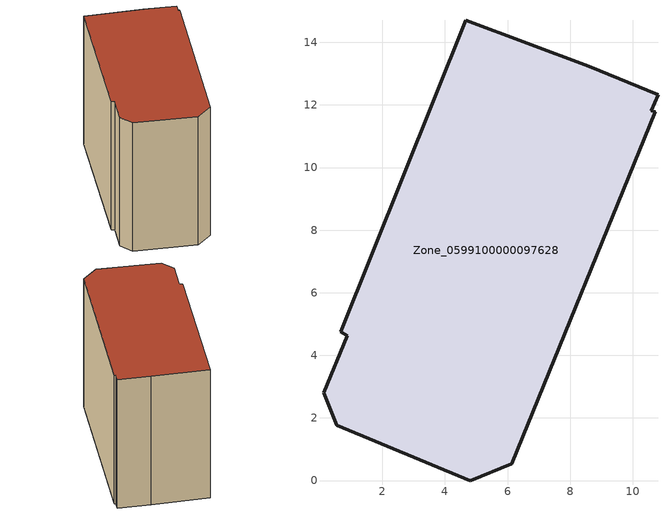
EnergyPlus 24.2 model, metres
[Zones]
Zone_0599100000097628
 floor ground (C_G): 4.67,14.7 8.6,13.23 10.81,12.33 10.6,11.82 10.72,11.79 6.13,0.54 4.8,0 0.54,1.77 0.12,2.81 0.87,4.63 0.67,4.76 z0
 wall outside (C_F): 4.8,0 6.13,0.54 10.72,11.79 10.6,11.82 10.81,12.33 8.6,13.23 4.67,14.7 0.67,4.76 0.87,4.63 0.12,2.81 0.54,1.77 4.8,0 z0:10.76
 roof outside (C_R): 8.6,13.23 4.67,14.7 0.67,4.76 0.87,4.63 0.12,2.81 0.54,1.77 4.8,0 6.13,0.54 10.72,11.79 10.6,11.82 10.81,12.33 z10.76
[BUILDING]
Pand.0599100000097628: North Axis=0; Terrain=City; Loads Convergence Tolerance Value=0.04; Temperature Convergence Tolerance Value=0.4; Solar Distribution=FullExterior; Maximum Number of Warmup Days=25; Minimum Number of Warmup Days=1
[Site:Location]
Rotterdam.The.Hague.AP_ZH_NLD Design_Conditions: Latitude=51.96; Longitude=4.45; Time Zone=1; Elevation=-4.5
[SITE:GROUNDTEMPERATURE:BUILDINGSURFACE]
18, 18, 18, 18, 18, 18, 18, 18, 18, 18, 18, 18
[MATERIAL] Thermal Absorptance=0.9; Solar Absorptance=0.7; Visible Absorptance=0.7
Name | Roughness | Thickness | Conductivity | Density | Specific Heat
G.D.1965 | MediumSmooth | 0.15 | 1 | 540 | 1210
F.D.1965 | Rough | 0.3 | 0.857143 | 1920 | 840
R.D.1965 | MediumRough | 0.2 | 0.08 | 1500 | 1000
[CONSTRUCTION]
C_G: G.D.1965
C_F: F.D.1965
C_R: R.D.1965
[ZONE]
Zone_0599100000097628: Type=1; Multiplier=1; Ceiling Height=Autocalculate; Volume=Autocalculate; Floor Area=autocalculate; Part of Total Floor Area=Yes
[ZONEINFILTRATION:DESIGNFLOWRATE]
Infil_Zone_0599100000097628: Zone or ZoneList or Space or SpaceList=Zone_0599100000097628; Schedule=AlwaysOn; Design Flow Rate Calculation Method=Flow/Area; Flow Rate per Floor Area=0.0042; Constant Term Coefficient=1; Temperature Term Coefficient=0; Velocity Term Coefficient=0; Velocity Squared Term Coefficient=0
[HVACTEMPLATE:ZONE:IDEALLOADSAIRSYSTEM]
Zone_0599100000097628: Maximum Heating Supply Air Temperature=50; Minimum Cooling Supply Air Temperature=13; Maximum Heating Supply Air Humidity Ratio=0.0156; Minimum Cooling Supply Air Humidity Ratio=0.0077; Heating Limit=NoLimit; Cooling Limit=NoLimit; Dehumidification Control Type=ConstantSensibleHeatRatio; Cooling Sensible Heat Ratio=0.7; Dehumidification Setpoint=60; Humidification Control Type=None; Humidification Setpoint=30; Outdoor Air Method=None; Outdoor Air Flow Rate per Person=0.00944; Outdoor Air Flow Rate per Zone Floor Area=0; Outdoor Air Flow Rate per Zone=0; Demand Controlled Ventilation Type=None; Outdoor Air Economizer Type=NoEconomizer; Heat Recovery Type=None; Sensible Heat Recovery Effectiveness=0.7; Latent Heat Recovery Effectiveness=0.65
[ZONECONTROL:THERMOSTAT]
ThermostatControl_Zone_0599100000097628: Zone or ZoneList=Zone_0599100000097628; Control Type Schedule=DualSetpointControlType; Control 1=Thermostat_Zone_0599100000097628; Temperature Difference Between Cutout And Setpoint=0
[THERMOSTATSETPOINT:DUALSETPOINT]
Thermostat_Zone_0599100000097628: Heating Setpoint Temperature Schedule=HeatingSetpoint_Zone_0599100000097628; Cooling Setpoint Temperature Schedule=CoolingSetpoint_Zone_0599100000097628
[SCHEDULE:COMPACT]
HeatingSetpoint_Zone_0599100000097628: Through: 12/31, For: AllDays, Until: 24:00, 21
CoolingSetpoint_Zone_0599100000097628: Through: 12/31, For: AllDays, Until: 24:00, 24
DualSetpointControlType: Through: 12/31, For: AllDays, Until: 24:00, 4
AlwaysOn: Through: 12/31, For: AllDays, Until: 24:00, 1
